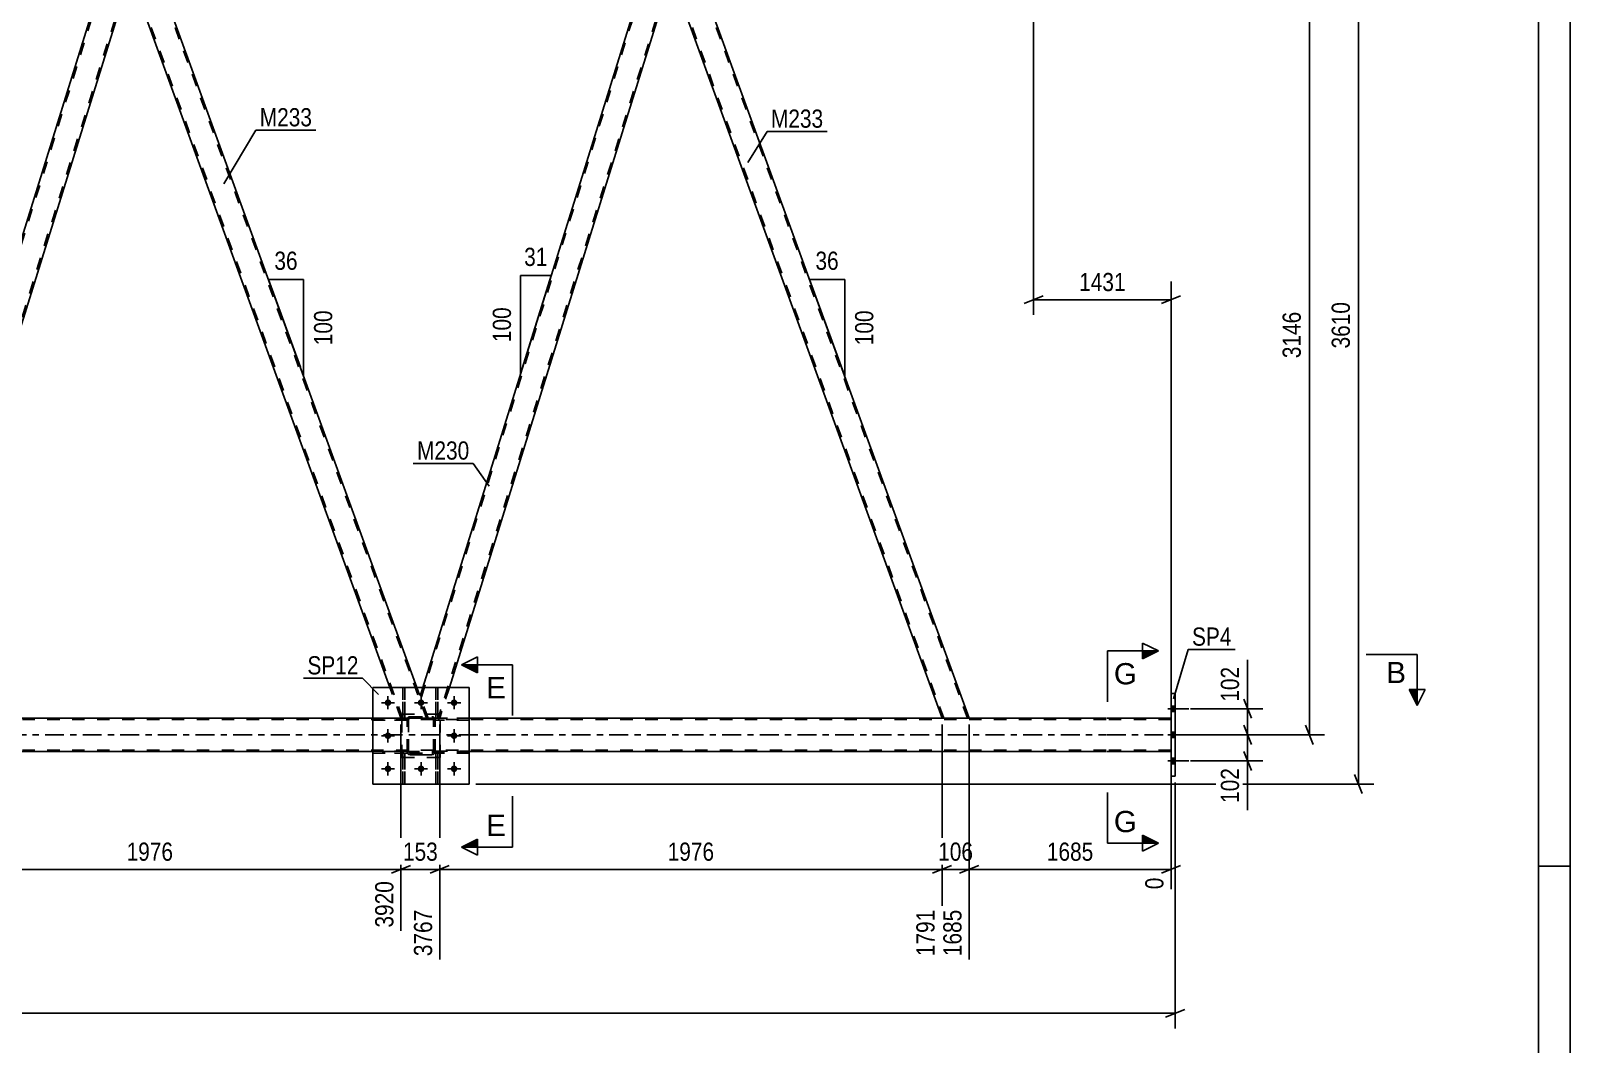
# Model space of a CAD drawing. Header units: millimetres. Extents: x 0 to 841, y 0 to 594.
# Drawn here: x 598.8 to 841, y 270 to 429.4 of the extents above; entities that cross this region are included whole.
import ezdxf

# ---------------------------------------------------------------- set-up
doc = ezdxf.new("R2010")
doc.units = ezdxf.units.MM
doc.linetypes.add('DXK_LINE_DOT2', pattern=[3.9198, 1.9599, -1.9599])
doc.linetypes.add('DXK_LINE_DOT3', pattern=[5.9187, 2.979, -0.9799, 0.9799, -0.9799])
doc.styles.add('Arial', font='arial.ttf', dxfattribs={"height": 0.2})
doc.styles.add('Arial Narrow', font='ARIALN.TTF', dxfattribs={"height": 0.2})

# ---------------------------------------------------------------- blocks, each defined once
blk = doc.blocks.new('Unknown-272366151-1135')
at = {"color": 5, "linetype": 'Continuous'}
for p, q in [((841, 0), (841, 594)), ((836, 5), (836, 589)), ((841, 298), (836, 298))]:
    blk.add_line(p, q, dxfattribs=at)
blk = doc.blocks.new('Part-272366151-4121 - 4038')
at = {"color": 2, "linetype": 'Continuous'}
for p, q in [((611.6, 442.52), (574.9, 324.77)), ((612.92, 442.52), (611.6, 442.52)), ((614.47, 438.27), (612.92, 442.52)), ((614.47, 438.27), (578.01, 321.3)), ((576.16, 321.3), (574.9, 324.77))]:
    blk.add_line(p, q, dxfattribs=at)
at = {"color": 7, "linetype": 'DXK_LINE_DOT2'}
for p, q in [((611.86, 442.52), (575.04, 324.4)), ((614.33, 438.64), (577.76, 321.3)), ((578.01, 321.3), (576.16, 321.3))]:
    blk.add_line(p, q, dxfattribs=at)
blk = doc.blocks.new('Part-272366151-4116 - 4038')
at = {"color": 2, "linetype": 'Continuous'}
for p, q in [((617.18, 442.52), (612.92, 442.52)), ((617.18, 442.52), (659.54, 326.12)), ((655.29, 326.12), (614.47, 438.27))]:
    blk.add_line(p, q, dxfattribs=at)
at = {"color": 7, "linetype": 'DXK_LINE_DOT2'}
for p, q in [((612.92, 442.52), (614.47, 438.27)), ((657.3, 321.3), (613.18, 442.52)), ((661.04, 321.3), (616.92, 442.52)), ((657.04, 321.3), (655.29, 326.12)), ((661.3, 321.3), (659.54, 326.12)), ((661.3, 321.3), (657.04, 321.3))]:
    blk.add_line(p, q, dxfattribs=at)
blk = doc.blocks.new('Part-272366151-4049 - 4038')
at = {"color": 7, "linetype": 'DXK_LINE_DOT2'}
for p, q in [((657.32, 315.76), (657.32, 315.76)), ((657.32, 315.76), (657.32, 315.16)), ((657.32, 310.92), (657.32, 315.76)), ((657.32, 315.76), (657.64, 315.76)), ((657.32, 315.16), (657.32, 310.92)), ((657.32, 315.16), (657.64, 315.16)), ((657.64, 315.16), (657.64, 315.76)), ((657.64, 310.92), (657.64, 315.76)), ((657.64, 310.92), (657.64, 315.16)), ((657.32, 310.92), (657.64, 310.92))]:
    blk.add_line(p, q, dxfattribs=at)
blk = doc.blocks.new('Part-272366151-4100 - 4038')
at = {"color": 7, "linetype": 'DXK_LINE_DOT2'}
for p, q in [((657.99, 321.04), (658.03, 321.23)), ((658.03, 321.23), (657.99, 321.04)), ((657.99, 316), (657.99, 321.04)), ((657.99, 321.04), (657.99, 321.04)), ((657.99, 316), (657.99, 321.04)), ((658.23, 321.04), (658.25, 321.13)), ((658.25, 321.13), (658.23, 321.04)), ((658.23, 316), (658.23, 321.04)), ((658.23, 321.04), (658.23, 321.04)), ((658.23, 321.04), (658.23, 316)), ((658.25, 321.13), (658.3, 321.21)), ((658.3, 321.21), (658.25, 321.13)), ((658.29, 321.49), (658.47, 321.52)), ((658.47, 321.52), (658.29, 321.49)), ((658.3, 321.21), (658.38, 321.26)), ((658.47, 321.28), (658.38, 321.26)), ((658.47, 321.52), (661.91, 321.52)), ((658.47, 321.52), (658.47, 321.52)), ((658.47, 321.52), (661.91, 321.52)), ((658.47, 321.28), (661.91, 321.28)), ((658.47, 321.28), (658.47, 321.28)), ((658.47, 321.28), (661.91, 321.28)), ((661.91, 321.52), (661.91, 321.52)), ((661.91, 321.52), (662.1, 321.49)), ((662.1, 321.49), (661.91, 321.52)), ((661.91, 321.28), (661.91, 321.28)), ((661.91, 321.28), (662, 321.26)), ((662, 321.26), (661.91, 321.28)), ((662, 321.26), (662.08, 321.21)), ((662.08, 321.21), (662, 321.26)), ((662.08, 321.21), (662.13, 321.13)), ((662.13, 321.13), (662.08, 321.21)), ((662.13, 321.13), (662.15, 321.04)), ((662.15, 321.04), (662.13, 321.13)), ((662.15, 316), (662.15, 321.04)), ((662.15, 321.04), (662.15, 321.04)), ((662.15, 316), (662.15, 321.04)), ((662.36, 321.23), (662.39, 321.04)), ((662.39, 321.04), (662.36, 321.23)), ((662.39, 316), (662.39, 321.04)), ((662.39, 321.04), (662.39, 321.04)), ((662.39, 316), (662.39, 321.04)), ((657.99, 316), (657.99, 316)), ((658.03, 315.82), (657.99, 316)), ((657.99, 316), (658.03, 315.82)), ((658.23, 316), (658.23, 316)), ((658.25, 315.91), (658.23, 316)), ((658.23, 316), (658.25, 315.91)), ((658.3, 315.83), (658.25, 315.91)), ((658.25, 315.91), (658.3, 315.83)), ((658.47, 315.52), (658.29, 315.56)), ((658.29, 315.56), (658.47, 315.52)), ((658.38, 315.78), (658.3, 315.83)), ((658.3, 315.83), (658.38, 315.78)), ((658.47, 315.76), (658.38, 315.78)), ((658.38, 315.78), (658.47, 315.76)), ((658.47, 315.76), (661.91, 315.76)), ((658.47, 315.76), (658.47, 315.76)), ((658.47, 315.76), (661.91, 315.76)), ((658.47, 315.52), (661.91, 315.52)), ((658.47, 315.52), (658.47, 315.52)), ((661.91, 315.52), (658.47, 315.52)), ((662, 315.78), (661.91, 315.76)), ((661.91, 315.76), (661.91, 315.76)), ((662.1, 315.56), (661.91, 315.52)), ((661.91, 315.52), (662.1, 315.56)), ((661.91, 315.52), (661.91, 315.52)), ((662.08, 315.83), (662, 315.78)), ((662.13, 315.91), (662.08, 315.83)), ((662.08, 315.83), (662.13, 315.91)), ((662.15, 316), (662.13, 315.91)), ((662.13, 315.91), (662.15, 316)), ((662.15, 316), (662.15, 316)), ((662.39, 316), (662.36, 315.82)), ((662.36, 315.82), (662.39, 316)), ((662.39, 316), (662.39, 316))]:
    blk.add_line(p, q, dxfattribs=at)
at = {"color": 7, "linetype": 'DXK_LINE_DOT3'}
blk.add_line((660.19, 318.52), (660.19, 318.52), dxfattribs=at)
at = {"color": 7, "linetype": 'DXK_LINE_DOT2'}
for centre, start, end in [((658.47, 321.04), 112.5, 157.5), ((658.47, 321.04), 112.5, 157.5), ((661.91, 321.04), 22.5, 67.5), ((661.91, 321.04), 22.5, 67.5), ((658.47, 316), 202.5, 247.5), ((658.47, 316), 202.5, 247.5), ((661.91, 316), 292.5, 337.5), ((661.91, 316), 292.5, 337.5)]:
    blk.add_arc(centre, 0.48, start, end, dxfattribs=at)
blk = doc.blocks.new('Part-272366151-4147 - 4038')
at = {"color": 7, "linetype": 'DXK_LINE_DOT2'}
for p, q in [((657.99, 316.08), (652.59, 316.08)), ((652.59, 316.08), (652.59, 315.76)), ((657.99, 315.76), (652.59, 315.76)), ((657.39, 315.76), (657.39, 316.08)), ((657.99, 315.76), (657.99, 316.08)), ((657.99, 315.76), (657.99, 316.08))]:
    blk.add_line(p, q, dxfattribs=at)
blk = doc.blocks.new('Part-272366151-4149 - 4038')
at = {"color": 7, "linetype": 'DXK_LINE_DOT2'}
for p, q in [((657.99, 316.08), (652.59, 316.08)), ((652.59, 316.08), (652.59, 315.76)), ((652.59, 315.76), (657.99, 315.76)), ((657.39, 316.08), (657.99, 316.08)), ((657.39, 315.76), (657.39, 316.08)), ((657.39, 315.76), (657.99, 315.76)), ((657.99, 315.76), (657.99, 316.08)), ((657.99, 315.76), (657.99, 316.08))]:
    blk.add_line(p, q, dxfattribs=at)
blk = doc.blocks.new('Bolt-272366151-4195 - 4038')
at = {"linetype": 'Continuous'}
for points in [[(655.51, 323.72, -1), (654.47, 323.72, -1)], [(660.71, 323.72, -1), (659.67, 323.72, -1)], [(665.91, 323.72, -1), (664.87, 323.72, -1)], [(655.51, 318.52, -1), (654.47, 318.52, -1)], [(665.91, 318.52, -1), (664.87, 318.52, -1)], [(655.51, 313.32, -1), (654.47, 313.32, -1)], [(660.71, 313.32, -1), (659.67, 313.32, -1)], [(665.91, 313.32, -1), (664.87, 313.32, -1)]]:
    blk.add_hatch(color=1, dxfattribs=at).paths.add_polyline_path(points)
at = {"color": 1, "linetype": 'Continuous'}
for p, q in [((654.99, 324.76), (654.99, 322.68)), ((660.19, 324.76), (660.19, 322.68)), ((665.39, 324.76), (665.39, 322.68)), ((656.03, 323.72), (653.95, 323.72)), ((661.23, 323.72), (659.15, 323.72)), ((666.43, 323.72), (664.35, 323.72)), ((656.03, 318.52), (653.95, 318.52)), ((654.99, 319.56), (654.99, 317.48)), ((666.43, 318.52), (664.35, 318.52)), ((665.39, 319.56), (665.39, 317.48)), ((656.03, 313.32), (653.95, 313.32)), ((654.99, 314.36), (654.99, 312.28)), ((661.23, 313.32), (659.15, 313.32)), ((660.19, 314.36), (660.19, 312.28)), ((666.43, 313.32), (664.35, 313.32)), ((665.39, 314.36), (665.39, 312.28))]:
    blk.add_line(p, q, dxfattribs=at)
blk = doc.blocks.new('Part-272366151-4099 - 4038')
at = {"color": 2, "linetype": 'Continuous'}
for p, q in [((698.06, 442.52), (702.31, 442.52)), ((746.43, 321.3), (702.31, 442.52)), ((742.18, 321.3), (699.6, 438.27))]:
    blk.add_line(p, q, dxfattribs=at)
at = {"color": 7, "linetype": 'DXK_LINE_DOT2'}
for p, q in [((699.6, 438.27), (698.06, 442.52)), ((742.43, 321.3), (698.31, 442.52)), ((746.18, 321.3), (702.06, 442.52)), ((746.43, 321.3), (742.18, 321.3))]:
    blk.add_line(p, q, dxfattribs=at)
blk = doc.blocks.new('Part-272366151-4111 - 4038')
at = {"color": 7, "linetype": 'DXK_LINE_DOT2'}
for p, q in [((696.99, 442.52), (660.17, 324.4)), ((699.47, 438.64), (662.89, 321.3)), ((660.46, 326.12), (660.04, 324.77)), ((661.3, 321.3), (660.04, 324.77)), ((664.65, 326.12), (663.14, 321.3)), ((663.14, 321.3), (661.3, 321.3))]:
    blk.add_line(p, q, dxfattribs=at)
at = {"color": 2, "linetype": 'Continuous'}
for p, q in [((696.74, 442.52), (660.46, 326.12)), ((698.06, 442.52), (696.74, 442.52)), ((699.6, 438.27), (698.06, 442.52)), ((699.6, 438.27), (664.65, 326.12))]:
    blk.add_line(p, q, dxfattribs=at)
blk = doc.blocks.new('Part-272366151-4122 - 4038')
at = {"color": 7, "linetype": 'DXK_LINE_DOT2'}
for p, q in [((657.19, 315.12), (657.19, 321.92)), ((657.19, 321.92), (663.19, 321.92)), ((663.19, 315.12), (663.19, 321.92)), ((657.19, 315.12), (663.19, 315.12))]:
    blk.add_line(p, q, dxfattribs=at)
blk = doc.blocks.new('Part-272366151-4127 - 4038')
at = {"color": 2, "linetype": 'Continuous'}
for p, q in [((778.2, 325.16), (778.84, 325.16)), ((778.2, 312.16), (778.2, 325.16)), ((778.84, 325.16), (778.84, 312.16)), ((778.84, 312.16), (778.2, 312.16))]:
    blk.add_line(p, q, dxfattribs=at)
blk = doc.blocks.new('Part-272366151-4148 - 4038')
at = {"color": 7, "linetype": 'DXK_LINE_DOT2'}
for p, q in [((662.99, 321.28), (662.39, 321.28)), ((662.39, 321.28), (667.79, 321.28)), ((662.39, 320.96), (662.39, 321.28)), ((662.39, 320.96), (662.39, 321.28)), ((662.99, 320.96), (662.39, 320.96)), ((667.79, 320.96), (662.39, 320.96)), ((662.99, 320.96), (662.99, 321.28)), ((667.79, 321.28), (667.79, 320.96))]:
    blk.add_line(p, q, dxfattribs=at)
blk = doc.blocks.new('Part-272366151-4150 - 4038')
at = {"color": 7, "linetype": 'DXK_LINE_DOT2'}
for p, q in [((662.39, 320.96), (662.39, 321.28)), ((662.39, 321.28), (667.79, 321.28)), ((662.39, 320.96), (662.39, 321.28)), ((667.79, 320.96), (662.39, 320.96)), ((662.99, 320.96), (662.99, 321.28)), ((667.79, 321.28), (667.79, 320.96))]:
    blk.add_line(p, q, dxfattribs=at)
blk = doc.blocks.new('Part-272366151-4151 - 4038')
at = {"color": 7, "linetype": 'DXK_LINE_DOT2'}
for p, q in [((662.84, 326.12), (662.52, 326.12)), ((662.52, 326.12), (662.52, 321.88)), ((662.84, 321.88), (662.84, 326.12)), ((662.52, 323.49), (662.52, 321.28)), ((662.84, 321.28), (662.84, 323.49)), ((662.84, 321.88), (662.52, 321.88)), ((662.52, 321.88), (662.52, 321.28)), ((662.84, 321.28), (662.52, 321.28)), ((662.84, 321.28), (662.84, 321.88)), ((662.84, 321.28), (662.84, 321.28))]:
    blk.add_line(p, q, dxfattribs=at)
blk = doc.blocks.new('Part-272366151-4152 - 4038')
at = {"color": 7, "linetype": 'DXK_LINE_DOT2'}
for p, q in [((662.52, 321.88), (662.52, 326.12)), ((662.52, 326.12), (662.52, 321.28)), ((662.52, 326.12), (662.84, 326.12)), ((662.84, 326.12), (662.84, 321.88)), ((662.84, 321.28), (662.84, 326.12)), ((662.52, 321.28), (662.52, 321.88)), ((662.52, 321.88), (662.84, 321.88)), ((662.52, 321.28), (662.52, 321.28)), ((662.84, 321.28), (662.52, 321.28)), ((662.84, 321.88), (662.84, 321.28))]:
    blk.add_line(p, q, dxfattribs=at)
blk = doc.blocks.new('Part-272366151-4153 - 4038')
at = {"color": 7, "linetype": 'DXK_LINE_DOT2'}
for p, q in [((662.99, 316.08), (662.39, 316.08)), ((662.39, 316.08), (667.79, 316.08)), ((662.39, 315.76), (662.39, 316.08)), ((662.39, 315.76), (662.39, 316.08)), ((662.99, 315.76), (662.39, 315.76)), ((667.79, 315.76), (662.39, 315.76)), ((662.99, 315.76), (662.99, 316.08)), ((667.79, 316.08), (667.79, 315.76))]:
    blk.add_line(p, q, dxfattribs=at)
blk = doc.blocks.new('Part-272366151-4154 - 4038')
at = {"color": 7, "linetype": 'DXK_LINE_DOT2'}
for p, q in [((662.39, 315.76), (662.39, 316.08)), ((662.39, 316.08), (667.79, 316.08)), ((662.39, 315.76), (662.39, 316.08)), ((667.79, 315.76), (662.39, 315.76)), ((662.99, 315.76), (662.99, 316.08)), ((667.79, 316.08), (667.79, 315.76))]:
    blk.add_line(p, q, dxfattribs=at)
blk = doc.blocks.new('Part-272366151-4159 - 4038')
at = {"color": 7, "linetype": 'DXK_LINE_DOT2'}
for p, q in [((767.98, 321.06), (92.41, 321.06)), ((667.79, 321.3), (652.59, 321.3)), ((778.2, 321.06), (768.08, 321.06)), ((778.2, 321.3), (778.2, 316.02)), ((767.98, 316.26), (91.65, 316.26)), ((667.79, 316.02), (652.59, 316.02)), ((778.2, 316.26), (768.08, 316.26))]:
    blk.add_line(p, q, dxfattribs=at)
at = {"color": 2, "linetype": 'Continuous'}
for p, q in [((652.59, 321.3), (497.52, 321.3)), ((667.79, 321.3), (767.98, 321.3)), ((768.08, 321.3), (778.2, 321.3)), ((652.59, 316.02), (497.52, 316.02)), ((767.98, 316.02), (667.79, 316.02)), ((778.2, 316.02), (768.08, 316.02))]:
    blk.add_line(p, q, dxfattribs=at)
at = {"color": 7, "linetype": 'DXK_LINE_DOT3'}
for p, q in [((92.03, 318.66), (767.98, 318.66)), ((768.08, 318.66), (778.2, 318.66))]:
    blk.add_line(p, q, dxfattribs=at)
blk = doc.blocks.new('Bolt-272366151-4194 - 4038')
at = {"color": 1, "linetype": 'Continuous'}
for p, q in [((654.99, 324.76), (654.99, 324.07)), ((660.19, 324.76), (660.19, 324.07)), ((665.39, 324.76), (665.39, 324.07)), ((653.95, 323.72), (654.65, 323.72)), ((654.99, 322.68), (654.99, 323.37)), ((656.03, 323.72), (655.34, 323.72)), ((659.15, 323.72), (659.85, 323.72)), ((660.19, 322.68), (660.19, 323.37)), ((661.23, 323.72), (660.54, 323.72)), ((664.35, 323.72), (665.05, 323.72)), ((665.39, 322.68), (665.39, 323.37)), ((666.43, 323.72), (665.74, 323.72)), ((653.95, 318.52), (654.65, 318.52)), ((654.99, 319.56), (654.99, 318.87)), ((654.99, 317.48), (654.99, 318.17)), ((656.03, 318.52), (655.34, 318.52)), ((664.35, 318.52), (665.05, 318.52)), ((665.39, 319.56), (665.39, 318.87)), ((665.39, 317.48), (665.39, 318.17)), ((666.43, 318.52), (665.74, 318.52)), ((653.95, 313.32), (654.65, 313.32)), ((654.99, 314.36), (654.99, 313.67)), ((654.99, 312.28), (654.99, 312.97)), ((656.03, 313.32), (655.34, 313.32)), ((659.15, 313.32), (659.85, 313.32)), ((660.19, 314.36), (660.19, 313.67)), ((660.19, 312.28), (660.19, 312.97)), ((661.23, 313.32), (660.54, 313.32)), ((664.35, 313.32), (665.05, 313.32)), ((665.39, 314.36), (665.39, 313.67)), ((665.39, 312.28), (665.39, 312.97)), ((666.43, 313.32), (665.74, 313.32))]:
    blk.add_line(p, q, dxfattribs=at)
blk = doc.blocks.new('Bolt-272366151-4198 - 4038')
at = {"linetype": 'Continuous'}
for points in [[(778.84, 322.32), (778.84, 323.2), (778.2, 323.2), (778.2, 322.32)], [(778.84, 322.32), (778.84, 323.2), (778.2, 323.2), (778.2, 322.32)], [(778.84, 322.32), (778.84, 323.2), (778.2, 323.2), (778.2, 322.32)], [(778.84, 318.22), (778.84, 319.1), (778.2, 319.1), (778.2, 318.22)], [(778.84, 318.22), (778.84, 319.1), (778.2, 319.1), (778.2, 318.22)], [(778.84, 314.12), (778.84, 315), (778.2, 315), (778.2, 314.12)], [(778.84, 314.12), (778.84, 315), (778.2, 315), (778.2, 314.12)], [(778.84, 314.12), (778.84, 315), (778.2, 315), (778.2, 314.12)]]:
    blk.add_hatch(color=1, dxfattribs=at).paths.add_polyline_path(points)
at = {"color": 1, "linetype": 'Continuous'}
for p, q in [((777.68, 322.76), (781, 322.76)), ((777.68, 322.76), (781, 322.76)), ((777.68, 322.76), (781, 322.76)), ((778.2, 323.2), (778.84, 323.2)), ((778.2, 323.2), (778.84, 323.2)), ((778.2, 323.2), (778.84, 323.2)), ((778.2, 322.32), (778.84, 322.32)), ((778.2, 322.32), (778.84, 322.32)), ((778.2, 322.32), (778.84, 322.32)), ((777.68, 318.66), (781, 318.66)), ((777.68, 318.66), (781, 318.66)), ((778.2, 319.1), (778.84, 319.1)), ((778.2, 319.1), (778.84, 319.1)), ((778.2, 318.22), (778.84, 318.22)), ((778.2, 318.22), (778.84, 318.22)), ((778.2, 315), (778.84, 315)), ((778.2, 315), (778.84, 315)), ((778.2, 315), (778.84, 315)), ((777.68, 314.56), (781, 314.56)), ((777.68, 314.56), (781, 314.56)), ((777.68, 314.56), (781, 314.56)), ((778.2, 314.12), (778.84, 314.12)), ((778.2, 314.12), (778.84, 314.12)), ((778.2, 314.12), (778.84, 314.12))]:
    blk.add_line(p, q, dxfattribs=at)
blk = doc.blocks.new('Part-272366151-4217 - 4038')
at = {"color": 7, "linetype": 'DXK_LINE_DOT2'}
for p, q in [((657.32, 321.88), (657.32, 326.12)), ((657.32, 326.12), (657.32, 321.28)), ((657.32, 326.12), (657.64, 326.12)), ((657.64, 326.12), (657.64, 321.88)), ((657.64, 321.28), (657.64, 326.12)), ((657.32, 321.28), (657.32, 321.88)), ((657.32, 321.88), (657.64, 321.88)), ((657.32, 321.28), (657.32, 321.28)), ((657.64, 321.28), (657.32, 321.28)), ((657.64, 321.88), (657.64, 321.28))]:
    blk.add_line(p, q, dxfattribs=at)
blk = doc.blocks.new('Part-272366151-4223 - 4038')
at = {"color": 7, "linetype": 'DXK_LINE_DOT2'}
for p, q in [((657.64, 315.76), (657.32, 315.76)), ((657.32, 315.16), (657.32, 315.76)), ((657.32, 310.92), (657.32, 315.76)), ((657.64, 315.16), (657.32, 315.16)), ((657.32, 310.92), (657.32, 315.16)), ((657.64, 315.76), (657.64, 315.76)), ((657.64, 315.76), (657.64, 315.16)), ((657.64, 310.92), (657.64, 315.76)), ((657.64, 315.16), (657.64, 310.92)), ((657.64, 310.92), (657.32, 310.92))]:
    blk.add_line(p, q, dxfattribs=at)
blk = doc.blocks.new('Part-272366151-4242 - 4038')
at = {"color": 7, "linetype": 'DXK_LINE_DOT2'}
for p, q in [((657.64, 326.12), (657.32, 326.12)), ((657.32, 326.12), (657.32, 321.88)), ((657.64, 321.88), (657.64, 326.12)), ((657.32, 323.49), (657.32, 321.28)), ((657.64, 321.28), (657.64, 323.49)), ((657.64, 321.88), (657.32, 321.88)), ((657.32, 321.88), (657.32, 321.28)), ((657.64, 321.28), (657.32, 321.28)), ((657.64, 321.28), (657.64, 321.88)), ((657.64, 321.28), (657.64, 321.28))]:
    blk.add_line(p, q, dxfattribs=at)
blk = doc.blocks.new('Part-272366151-4270 - 4038')
at = {"color": 2, "linetype": 'Continuous'}
for p, q in [((667.79, 326.12), (652.59, 326.12)), ((652.59, 310.92), (652.59, 326.12)), ((667.79, 310.92), (667.79, 326.12)), ((667.79, 310.92), (652.59, 310.92))]:
    blk.add_line(p, q, dxfattribs=at)
blk = doc.blocks.new('Part-272366151-4271 - 4038')
at = {"color": 7, "linetype": 'DXK_LINE_DOT2'}
for p, q in [((652.59, 326.12), (667.79, 326.12)), ((652.59, 326.12), (652.59, 310.92)), ((667.79, 326.12), (667.79, 310.92)), ((652.59, 310.92), (667.79, 310.92))]:
    blk.add_line(p, q, dxfattribs=at)
blk = doc.blocks.new('Part-272366151-4277 - 4038')
at = {"color": 7, "linetype": 'DXK_LINE_DOT2'}
for p, q in [((657.99, 321.28), (652.59, 321.28)), ((652.59, 321.28), (652.59, 320.96)), ((652.59, 320.96), (657.99, 320.96)), ((657.39, 321.28), (657.99, 321.28)), ((657.39, 320.96), (657.39, 321.28)), ((657.39, 320.96), (657.99, 320.96)), ((657.99, 320.96), (657.99, 321.28)), ((657.99, 320.96), (657.99, 321.28))]:
    blk.add_line(p, q, dxfattribs=at)
blk = doc.blocks.new('Part-272366151-4280 - 4038')
at = {"color": 7, "linetype": 'DXK_LINE_DOT2'}
for p, q in [((657.99, 321.28), (652.59, 321.28)), ((652.59, 321.28), (652.59, 320.96)), ((657.99, 320.96), (652.59, 320.96)), ((657.39, 320.96), (657.39, 321.28)), ((657.99, 320.96), (657.99, 321.28)), ((657.99, 320.96), (657.99, 321.28))]:
    blk.add_line(p, q, dxfattribs=at)
blk = doc.blocks.new('Part-272366151-4281 - 4038')
at = {"color": 7, "linetype": 'DXK_LINE_DOT2'}
for p, q in [((662.84, 315.76), (662.52, 315.76)), ((662.52, 315.16), (662.52, 315.76)), ((662.52, 310.92), (662.52, 315.76)), ((662.84, 315.16), (662.52, 315.16)), ((662.52, 310.92), (662.52, 315.16)), ((662.84, 315.76), (662.84, 315.76)), ((662.84, 315.76), (662.84, 315.16)), ((662.84, 310.92), (662.84, 315.76)), ((662.84, 315.16), (662.84, 310.92)), ((662.84, 310.92), (662.52, 310.92))]:
    blk.add_line(p, q, dxfattribs=at)
blk = doc.blocks.new('Part-272366151-4283 - 4038')
at = {"color": 7, "linetype": 'DXK_LINE_DOT2'}
for p, q in [((657.19, 315.12), (657.19, 321.92)), ((657.19, 321.92), (663.19, 321.92)), ((663.19, 315.12), (663.19, 321.92)), ((657.19, 315.12), (663.19, 315.12))]:
    blk.add_line(p, q, dxfattribs=at)
blk = doc.blocks.new('Part-272366151-4284 - 4038')
at = {"color": 7, "linetype": 'DXK_LINE_DOT2'}
for p, q in [((657.99, 321.04), (658.03, 321.23)), ((658.03, 321.23), (657.99, 321.04)), ((657.99, 316), (657.99, 321.04)), ((657.99, 321.04), (657.99, 321.04)), ((657.99, 316), (657.99, 321.04)), ((658.23, 321.04), (658.25, 321.13)), ((658.25, 321.13), (658.23, 321.04)), ((658.23, 316), (658.23, 321.04)), ((658.23, 321.04), (658.23, 321.04)), ((658.23, 321.04), (658.23, 316)), ((658.25, 321.13), (658.3, 321.21)), ((658.3, 321.21), (658.25, 321.13)), ((658.29, 321.49), (658.47, 321.52)), ((658.47, 321.52), (658.29, 321.49)), ((658.3, 321.21), (658.38, 321.26)), ((658.47, 321.28), (658.38, 321.26)), ((658.47, 321.52), (661.91, 321.52)), ((658.47, 321.52), (658.47, 321.52)), ((658.47, 321.52), (661.91, 321.52)), ((658.47, 321.28), (661.91, 321.28)), ((658.47, 321.28), (658.47, 321.28)), ((658.47, 321.28), (661.91, 321.28)), ((661.91, 321.52), (661.91, 321.52)), ((661.91, 321.52), (662.1, 321.49)), ((662.1, 321.49), (661.91, 321.52)), ((661.91, 321.28), (661.91, 321.28)), ((661.91, 321.28), (662, 321.26)), ((662, 321.26), (661.91, 321.28)), ((662, 321.26), (662.08, 321.21)), ((662.08, 321.21), (662, 321.26)), ((662.08, 321.21), (662.13, 321.13)), ((662.13, 321.13), (662.08, 321.21)), ((662.13, 321.13), (662.15, 321.04)), ((662.15, 321.04), (662.13, 321.13)), ((662.15, 316), (662.15, 321.04)), ((662.15, 321.04), (662.15, 321.04)), ((662.15, 316), (662.15, 321.04)), ((662.36, 321.23), (662.39, 321.04)), ((662.39, 321.04), (662.36, 321.23)), ((662.39, 316), (662.39, 321.04)), ((662.39, 321.04), (662.39, 321.04)), ((662.39, 316), (662.39, 321.04)), ((657.99, 316), (657.99, 316)), ((658.03, 315.82), (657.99, 316)), ((657.99, 316), (658.03, 315.82)), ((658.23, 316), (658.23, 316)), ((658.25, 315.91), (658.23, 316)), ((658.23, 316), (658.25, 315.91)), ((658.3, 315.83), (658.25, 315.91)), ((658.25, 315.91), (658.3, 315.83)), ((658.47, 315.52), (658.29, 315.56)), ((658.29, 315.56), (658.47, 315.52)), ((658.38, 315.78), (658.3, 315.83)), ((658.3, 315.83), (658.38, 315.78)), ((658.47, 315.76), (658.38, 315.78)), ((658.38, 315.78), (658.47, 315.76)), ((658.47, 315.76), (661.91, 315.76)), ((658.47, 315.76), (658.47, 315.76)), ((658.47, 315.76), (661.91, 315.76)), ((658.47, 315.52), (661.91, 315.52)), ((658.47, 315.52), (658.47, 315.52)), ((661.91, 315.52), (658.47, 315.52)), ((662, 315.78), (661.91, 315.76)), ((661.91, 315.76), (661.91, 315.76)), ((662.1, 315.56), (661.91, 315.52)), ((661.91, 315.52), (662.1, 315.56)), ((661.91, 315.52), (661.91, 315.52)), ((662.08, 315.83), (662, 315.78)), ((662.13, 315.91), (662.08, 315.83)), ((662.08, 315.83), (662.13, 315.91)), ((662.15, 316), (662.13, 315.91)), ((662.13, 315.91), (662.15, 316)), ((662.15, 316), (662.15, 316)), ((662.39, 316), (662.36, 315.82)), ((662.36, 315.82), (662.39, 316)), ((662.39, 316), (662.39, 316))]:
    blk.add_line(p, q, dxfattribs=at)
at = {"color": 7, "linetype": 'DXK_LINE_DOT3'}
blk.add_line((660.19, 318.52), (660.19, 318.52), dxfattribs=at)
at = {"color": 7, "linetype": 'DXK_LINE_DOT2'}
for centre, start, end in [((658.47, 321.04), 112.5, 157.5), ((658.47, 321.04), 112.5, 157.5), ((661.91, 321.04), 22.5, 67.5), ((661.91, 321.04), 22.5, 67.5), ((658.47, 316), 202.5, 247.5), ((658.47, 316), 202.5, 247.5), ((661.91, 316), 292.5, 337.5), ((661.91, 316), 292.5, 337.5)]:
    blk.add_arc(centre, 0.48, start, end, dxfattribs=at)
blk = doc.blocks.new('Part-272366151-4285 - 4038')
at = {"color": 7, "linetype": 'DXK_LINE_DOT2'}
for p, q in [((662.52, 315.76), (662.52, 315.76)), ((662.52, 315.76), (662.52, 315.16)), ((662.52, 310.92), (662.52, 315.76)), ((662.52, 315.76), (662.84, 315.76)), ((662.52, 315.16), (662.52, 310.92)), ((662.52, 315.16), (662.84, 315.16)), ((662.84, 315.16), (662.84, 315.76)), ((662.84, 310.92), (662.84, 315.76)), ((662.84, 310.92), (662.84, 315.16)), ((662.52, 310.92), (662.84, 310.92))]:
    blk.add_line(p, q, dxfattribs=at)
blk = doc.blocks.new('StraightDimension-272366151-5145 - 4038')
at = {"color": 7, "linetype": 'Continuous'}
for p, q in [((756.58, 441.52), (756.58, 384.73)), ((778.2, 322.3), (778.2, 389.98)), ((758.08, 387.73), (755.08, 386.53)), ((776.7, 386.53), (779.7, 387.73)), ((756.58, 387.13), (778.2, 387.13))]:
    blk.add_line(p, q, dxfattribs=at)
at = {"color": 0}
blk.add_wipeout([(771.65, 387.88), (771.65, 392.08), (763.14, 392.08), (763.14, 387.88)], dxfattribs=at)
at = {"color": 3, "style": 'Arial Narrow'}
blk.add_text('1431', height=2.863, dxfattribs=at).set_placement((763.74, 388.48))
blk = doc.blocks.new('StraightDimension-272366151-5002 - 4038')
at = {"color": 7, "linetype": 'Continuous'}
for p, q in [((663.14, 320.3), (663.14, 283.3)), ((742.18, 320.3), (742.18, 283.3)), ((664.64, 298.1), (661.64, 296.9)), ((740.68, 296.9), (743.68, 298.1)), ((663.14, 297.5), (742.18, 297.5))]:
    blk.add_line(p, q, dxfattribs=at)
at = {"color": 0}
blk.add_wipeout([(706.92, 298.25), (706.92, 302.45), (698.4, 302.45), (698.4, 298.25)], dxfattribs=at)
at = {"color": 0, "linetype": 'Continuous'}
blk.add_wipeout([(741.58, 291.75), (737.38, 291.75), (737.38, 283.24), (741.58, 283.24)], dxfattribs=at)
at = {"color": 3, "style": 'Arial Narrow'}
blk.add_text('1976', height=2.863, dxfattribs=at).set_placement((699, 298.85))
at = {"color": 3, "linetype": 'Continuous', "style": 'Arial Narrow'}
blk.add_text('1791', height=2.863, rotation=90.0002, dxfattribs=at).set_placement((740.98, 283.84))
blk = doc.blocks.new('AngleDimension-272366151-23221 - 4038')
at = {"color": 7, "linetype": 'Continuous'}
for p, q in [((726.34, 376.49), (721.31, 390.33)), ((726.85, 390.33), (721.31, 390.33)), ((726.85, 375.1), (721.31, 390.33)), ((726.85, 375.1), (726.85, 390.33))]:
    blk.add_line(p, q, dxfattribs=at)
at = {"color": 0}
for points in [[(726.51, 391.23), (726.51, 395.43), (721.65, 395.43), (721.65, 391.23)], [(731.95, 386.06), (727.75, 386.06), (727.75, 379.37), (731.95, 379.37)]]:
    blk.add_wipeout(points, dxfattribs=at)
at = {"color": 3, "style": 'Arial Narrow'}
blk.add_text('36', height=2.863, dxfattribs=at).set_placement((722.25, 391.83))
blk.add_text('100', height=2.863, rotation=90.0002, dxfattribs=at).set_placement((731.35, 379.97))
blk = doc.blocks.new('StraightDimension-272366151-5414 - 4038')
at = {"color": 7, "linetype": 'Continuous'}
for p, q in [((800.56, 443.02), (799.36, 446.02)), ((758.22, 444.52), (802.36, 444.52)), ((799.96, 318.66), (799.96, 444.52)), ((799.36, 320.16), (800.56, 317.16)), ((779.84, 318.66), (802.36, 318.66))]:
    blk.add_line(p, q, dxfattribs=at)
at = {"color": 0}
blk.add_wipeout([(799.21, 385.85), (795.01, 385.85), (795.01, 377.33), (799.21, 377.33)], dxfattribs=at)
at = {"color": 3, "style": 'Arial Narrow'}
blk.add_text('3146', height=2.863, rotation=90.0002, dxfattribs=at).set_placement((798.61, 377.93))
blk = doc.blocks.new('StraightDimension-272366151-20645 - 4038')
at = {"color": 7, "linetype": 'Continuous'}
for p, q in [((778.84, 311.16), (778.84, 272.46)), ((39.26, 274.86), (778.84, 274.86)), ((777.34, 274.26), (780.34, 275.46))]:
    blk.add_line(p, q, dxfattribs=at)
blk = doc.blocks.new('StraightDimension-272366151-4954 - 4038')
at = {"color": 7, "linetype": 'Continuous'}
for p, q in [((578.01, 320.3), (578.01, 283.3)), ((657.04, 320.3), (657.04, 287.8)), ((579.51, 298.1), (576.51, 296.9)), ((655.54, 296.9), (658.54, 298.1)), ((578.01, 297.5), (657.04, 297.5))]:
    blk.add_line(p, q, dxfattribs=at)
at = {"color": 0}
blk.add_wipeout([(621.78, 298.25), (621.78, 302.45), (613.27, 302.45), (613.27, 298.25)], dxfattribs=at)
at = {"color": 0, "linetype": 'Continuous'}
blk.add_wipeout([(656.44, 296.25), (652.24, 296.25), (652.24, 287.74), (656.44, 287.74)], dxfattribs=at)
at = {"color": 3, "style": 'Arial Narrow'}
blk.add_text('1976', height=2.863, dxfattribs=at).set_placement((613.87, 298.85))
at = {"color": 3, "linetype": 'Continuous', "style": 'Arial Narrow'}
blk.add_text('3920', height=2.863, rotation=90.0002, dxfattribs=at).set_placement((655.84, 288.34))
blk = doc.blocks.new('StraightDimension-272366151-4978 - 4038')
at = {"color": 7, "linetype": 'Continuous'}
for p, q in [((657.04, 320.3), (657.04, 287.8)), ((663.14, 320.3), (663.14, 283.3)), ((655.54, 296.9), (658.54, 298.1)), ((664.64, 298.1), (661.64, 296.9)), ((657.04, 297.5), (663.14, 297.5))]:
    blk.add_line(p, q, dxfattribs=at)
at = {"color": 0}
blk.add_wipeout([(663.44, 298.25), (663.44, 302.45), (656.75, 302.45), (656.75, 298.25)], dxfattribs=at)
at = {"color": 0, "linetype": 'Continuous'}
blk.add_wipeout([(662.54, 291.75), (658.34, 291.75), (658.34, 283.24), (662.54, 283.24)], dxfattribs=at)
at = {"color": 3, "style": 'Arial Narrow'}
blk.add_text('153', height=2.863, dxfattribs=at).set_placement((657.35, 298.85))
at = {"color": 3, "linetype": 'Continuous', "style": 'Arial Narrow'}
blk.add_text('3767', height=2.863, rotation=90.0002, dxfattribs=at).set_placement((661.94, 283.84))
blk = doc.blocks.new('StraightDimension-272366151-5026 - 4038')
at = {"color": 7, "linetype": 'Continuous'}
for p, q in [((742.18, 320.3), (742.18, 283.3)), ((746.43, 320.3), (746.43, 283.3)), ((740.68, 296.9), (743.68, 298.1)), ((747.93, 298.1), (744.93, 296.9)), ((742.18, 297.5), (746.43, 297.5))]:
    blk.add_line(p, q, dxfattribs=at)
at = {"color": 0}
blk.add_wipeout([(747.65, 298.25), (747.65, 302.45), (740.96, 302.45), (740.96, 298.25)], dxfattribs=at)
at = {"color": 0, "linetype": 'Continuous'}
blk.add_wipeout([(745.83, 291.75), (741.63, 291.75), (741.63, 283.24), (745.83, 283.24)], dxfattribs=at)
at = {"color": 3, "style": 'Arial Narrow'}
blk.add_text('106', height=2.863, dxfattribs=at).set_placement((741.56, 298.85))
at = {"color": 3, "linetype": 'Continuous', "style": 'Arial Narrow'}
blk.add_text('1685', height=2.863, rotation=90.0002, dxfattribs=at).set_placement((745.23, 283.84))
blk = doc.blocks.new('StraightDimension-272366151-5043 - 4038')
at = {"color": 7, "linetype": 'Continuous'}
for p, q in [((746.43, 320.3), (746.43, 283.3)), ((778.2, 315.02), (778.2, 294.37)), ((747.93, 298.1), (744.93, 296.9)), ((776.7, 296.9), (779.7, 298.1)), ((746.43, 297.5), (778.2, 297.5))]:
    blk.add_line(p, q, dxfattribs=at)
at = {"color": 0}
blk.add_wipeout([(766.57, 298.25), (766.57, 302.45), (758.06, 302.45), (758.06, 298.25)], dxfattribs=at)
at = {"color": 0, "linetype": 'Continuous'}
blk.add_wipeout([(777.6, 296.8), (773.4, 296.8), (773.4, 293.77), (777.6, 293.77)], dxfattribs=at)
at = {"color": 3, "style": 'Arial Narrow'}
blk.add_text('1685', height=2.863, dxfattribs=at).set_placement((758.66, 298.85))
at = {"color": 3, "linetype": 'Continuous', "style": 'Arial Narrow'}
blk.add_text('0', height=2.86, rotation=90.0002, dxfattribs=at).set_placement((777, 294.37))
blk = doc.blocks.new('StraightDimension-272366151-20630 - 4038')
at = {"color": 7, "linetype": 'Continuous'}
for p, q in [((808.28, 453.82), (807.08, 456.82)), ((754.94, 455.32), (810.08, 455.32)), ((807.68, 310.92), (807.68, 455.32)), ((668.79, 310.92), (810.08, 310.92)), ((807.08, 312.42), (808.28, 309.42))]:
    blk.add_line(p, q, dxfattribs=at)
at = {"color": 0}
blk.add_wipeout([(806.93, 387.38), (802.73, 387.38), (802.73, 378.86), (806.93, 378.86)], dxfattribs=at)
at = {"color": 3, "style": 'Arial Narrow'}
blk.add_text('3610', height=2.863, rotation=90.0002, dxfattribs=at).set_placement((806.33, 379.46))
blk = doc.blocks.new('AngleDimension-272366151-23191 - 4038')
at = {"color": 7, "linetype": 'Continuous'}
for p, q in [((675.84, 390.94), (680.66, 390.94)), ((675.84, 375.47), (680.66, 390.94)), ((675.84, 375.47), (675.84, 390.94)), ((677.24, 379.95), (680.66, 390.94))]:
    blk.add_line(p, q, dxfattribs=at)
at = {"color": 0}
for points in [[(680.68, 391.84), (680.68, 396.04), (675.82, 396.04), (675.82, 391.84)], [(674.94, 386.55), (670.74, 386.55), (670.74, 379.86), (674.94, 379.86)]]:
    blk.add_wipeout(points, dxfattribs=at)
at = {"color": 3, "style": 'Arial Narrow'}
blk.add_text('31', height=2.863, dxfattribs=at).set_placement((676.42, 392.44))
blk.add_text('100', height=2.863, rotation=90.0002, dxfattribs=at).set_placement((674.34, 380.46))
blk = doc.blocks.new('AngleDimension-272366151-23193 - 4038')
at = {"color": 7, "linetype": 'Continuous'}
for p, q in [((641.21, 376.49), (636.18, 390.33)), ((641.72, 390.33), (636.18, 390.33)), ((641.72, 375.1), (636.18, 390.33)), ((641.72, 375.1), (641.72, 390.33))]:
    blk.add_line(p, q, dxfattribs=at)
at = {"color": 0}
for points in [[(641.37, 391.23), (641.37, 395.43), (636.52, 395.43), (636.52, 391.23)], [(646.82, 386.06), (642.62, 386.06), (642.62, 379.37), (646.82, 379.37)]]:
    blk.add_wipeout(points, dxfattribs=at)
at = {"color": 3, "style": 'Arial Narrow'}
blk.add_text('36', height=2.863, dxfattribs=at).set_placement((637.12, 391.83))
blk.add_text('100', height=2.863, rotation=90.0002, dxfattribs=at).set_placement((646.22, 379.97))
blk = doc.blocks.new('StraightDimension-272366151-23242 - 4038')
at = {"color": 7, "linetype": 'Continuous'}
for p, q in [((781.24, 322.76), (792.64, 322.76)), ((789.64, 324.26), (790.84, 321.26)), ((790.24, 318.66), (790.24, 322.76)), ((790.84, 317.16), (789.64, 320.16)), ((781.24, 318.66), (792.64, 318.66))]:
    blk.add_line(p, q, dxfattribs=at)
at = {"color": 0}
blk.add_wipeout([(789.49, 329.97), (785.29, 329.97), (785.29, 323.28), (789.49, 323.28)], dxfattribs=at)
at = {"color": 7, "linetype": 'Continuous'}
blk.add_line((790.24, 322.76), (790.24, 330.49), dxfattribs=at)
blk.add_line((790.24, 322.76), (790.24, 330.49), dxfattribs=at)
at = {"color": 3, "style": 'Arial Narrow'}
blk.add_text('102', height=2.863, rotation=90.0002, dxfattribs=at).set_placement((788.89, 323.88))
blk = doc.blocks.new('StraightDimension-272366151-23243 - 4038')
at = {"color": 7, "linetype": 'Continuous'}
for p, q in [((789.64, 320.16), (790.84, 317.16)), ((781.24, 318.66), (792.64, 318.66)), ((790.24, 314.56), (790.24, 318.66)), ((790.84, 313.06), (789.64, 316.06)), ((781.24, 314.56), (792.64, 314.56))]:
    blk.add_line(p, q, dxfattribs=at)
at = {"color": 0}
blk.add_wipeout([(789.49, 314.03), (785.29, 314.03), (785.29, 307.35), (789.49, 307.35)], dxfattribs=at)
at = {"color": 7, "linetype": 'Continuous'}
blk.add_line((790.24, 314.56), (790.24, 306.83), dxfattribs=at)
blk.add_line((790.24, 314.56), (790.24, 306.83), dxfattribs=at)
at = {"color": 3, "style": 'Arial Narrow'}
blk.add_text('102', height=2.863, rotation=90.0002, dxfattribs=at).set_placement((788.89, 307.95))
blk = doc.blocks.new('Mark-272366151-4107 - 4038')
at = {"color": 0}
blk.add_wipeout([(667.8, 361.97), (667.8, 364.97), (659.57, 364.97), (659.57, 361.97)], dxfattribs=at)
blk.add_wipeout([(667.8, 361.97), (667.8, 364.97), (659.57, 364.97), (659.57, 361.97)], dxfattribs=at)
at = {"color": 30, "linetype": 'Continuous'}
for p in [(658.97, 361.37), (670.9, 357.79)]:
    blk.add_line(p, (668.4, 361.37), dxfattribs=at)
at = {"color": 3, "style": 'Arial Narrow'}
blk.add_text('M230', height=2.863, dxfattribs=at).set_placement((659.57, 361.97))
blk = doc.blocks.new('Mark-272366151-4095 - 4038')
at = {"color": 0}
blk.add_wipeout([(723.48, 414.19), (723.48, 417.19), (715.25, 417.19), (715.25, 414.19)], dxfattribs=at)
blk.add_wipeout([(723.48, 414.19), (723.48, 417.19), (715.25, 417.19), (715.25, 414.19)], dxfattribs=at)
at = {"color": 30, "linetype": 'Continuous'}
for p, q in [((711.59, 408.74), (714.65, 413.59)), ((714.65, 413.59), (724.08, 413.59))]:
    blk.add_line(p, q, dxfattribs=at)
at = {"color": 3, "style": 'Arial Narrow'}
blk.add_text('M233', height=2.863, dxfattribs=at).set_placement((715.25, 414.19))
blk = doc.blocks.new('Mark-272366151-4112 - 4038')
at = {"color": 0}
blk.add_wipeout([(643.04, 414.41), (643.04, 417.41), (634.82, 417.41), (634.82, 414.41)], dxfattribs=at)
blk.add_wipeout([(643.04, 414.41), (643.04, 417.41), (634.82, 417.41), (634.82, 414.41)], dxfattribs=at)
at = {"color": 30, "linetype": 'Continuous'}
for p, q in [((629.16, 405.37), (634.22, 413.81)), ((634.22, 413.81), (643.64, 413.81))]:
    blk.add_line(p, q, dxfattribs=at)
at = {"color": 3, "style": 'Arial Narrow'}
blk.add_text('M233', height=2.863, dxfattribs=at).set_placement((634.82, 414.41))
blk = doc.blocks.new('Mark-272366151-4123 - 4038')
at = {"color": 0}
blk.add_wipeout([(787.71, 332.69), (787.71, 335.69), (781.5, 335.69), (781.5, 332.69)], dxfattribs=at)
blk.add_wipeout([(787.71, 332.69), (787.71, 335.69), (781.5, 335.69), (781.5, 332.69)], dxfattribs=at)
at = {"color": 30, "linetype": 'Continuous'}
for p, q in [((778.57, 324.32), (780.9, 332.09)), ((780.9, 332.09), (788.31, 332.09))]:
    blk.add_line(p, q, dxfattribs=at)
at = {"color": 3, "style": 'Arial Narrow'}
blk.add_text('SP4', height=2.863, dxfattribs=at).set_placement((781.5, 332.69))
blk = doc.blocks.new('Mark-272366151-4266 - 4038')
at = {"color": 0}
blk.add_wipeout([(650.36, 328.17), (650.36, 331.17), (642.32, 331.17), (642.32, 328.17)], dxfattribs=at)
blk.add_wipeout([(650.36, 328.17), (650.36, 331.17), (642.32, 331.17), (642.32, 328.17)], dxfattribs=at)
at = {"color": 30, "linetype": 'Continuous'}
for p in [(641.72, 327.57), (653.48, 325)]:
    blk.add_line(p, (650.96, 327.57), dxfattribs=at)
at = {"color": 3, "style": 'Arial Narrow'}
blk.add_text('SP12', height=2.863, dxfattribs=at).set_placement((642.32, 328.17))
blk = doc.blocks.new('SectionMark-272366151-5425 - 4038')
at = {"linetype": 'Continuous'}
for points in [[(669.06, 329.68), (669.06, 328.44), (666.56, 329.68)], [(669.06, 302.24), (669.06, 300.99), (666.56, 300.99)]]:
    blk.add_hatch(color=6, dxfattribs=at).paths.add_polyline_path(points)
at = {"color": 6, "linetype": 'Continuous'}
for p, q in [((666.56, 329.68), (669.06, 330.94)), ((674.56, 329.68), (666.56, 329.68)), ((666.56, 329.68), (669.06, 328.44)), ((669.06, 328.44), (669.06, 330.94)), ((666.56, 300.99), (669.06, 302.24)), ((674.56, 300.99), (666.56, 300.99)), ((669.06, 299.74), (666.56, 300.99)), ((669.06, 302.24), (669.06, 299.74))]:
    blk.add_line(p, q, dxfattribs=at)
at = {"color": 0, "linetype": 'Continuous'}
for points in [[(673.56, 324.43), (673.56, 327.93), (670.45, 327.93), (670.45, 324.43)], [(673.56, 302.74), (673.56, 306.24), (670.45, 306.24), (670.45, 302.74)]]:
    blk.add_wipeout(points, dxfattribs=at)
at = {"color": 6, "linetype": 'Continuous'}
for p, q in [((674.56, 329.68), (674.56, 321.68)), ((674.56, 300.99), (674.56, 308.99))]:
    blk.add_line(p, q, dxfattribs=at)
at = {"color": 3, "linetype": 'Continuous', "style": 'Arial'}
for p in [(670.45, 324.43), (670.45, 302.74)]:
    blk.add_text('E', height=3.34, dxfattribs=at).set_placement(p)
blk = doc.blocks.new('SectionMark-272366151-5429 - 4038')
at = {"color": 6, "linetype": 'Continuous'}
for p in [(816.92, 331.3), (818.17, 325.8)]:
    blk.add_line(p, (816.92, 323.3), dxfattribs=at)
at = {"color": 0, "linetype": 'Continuous'}
blk.add_wipeout([(815.17, 326.8), (815.17, 330.3), (812.06, 330.3), (812.06, 326.8)], dxfattribs=at)
at = {"linetype": 'Continuous'}
blk.add_hatch(color=6, dxfattribs=at).paths.add_polyline_path([(815.67, 325.8), (816.92, 325.8), (816.92, 323.3)])
at = {"color": 6, "linetype": 'Continuous'}
for p, q in [((816.92, 331.3), (808.92, 331.3)), ((815.67, 325.8), (818.17, 325.8)), ((816.92, 323.3), (815.67, 325.8))]:
    blk.add_line(p, q, dxfattribs=at)
at = {"color": 3, "linetype": 'Continuous', "style": 'Arial'}
blk.add_text('B', height=3.34, dxfattribs=at).set_placement((812.06, 326.8))
blk = doc.blocks.new('SectionMark-272366151-5439 - 4038')
at = {"color": 6, "linetype": 'Continuous'}
for p, q in [((768.2, 331.86), (776.2, 331.86)), ((773.7, 333.11), (776.2, 331.86)), ((768.2, 301.6), (776.2, 301.6)), ((776.2, 301.6), (773.7, 300.35))]:
    blk.add_line(p, q, dxfattribs=at)
at = {"color": 0, "linetype": 'Continuous'}
for points in [[(772.83, 326.61), (772.83, 330.11), (769.2, 330.11), (769.2, 326.61)], [(772.83, 303.35), (772.83, 306.85), (769.2, 306.85), (769.2, 303.35)]]:
    blk.add_wipeout(points, dxfattribs=at)
at = {"linetype": 'Continuous'}
for points in [[(773.7, 330.61), (773.7, 331.86), (776.2, 331.86)], [(773.7, 301.6), (773.7, 302.85), (776.2, 301.6)]]:
    blk.add_hatch(color=6, dxfattribs=at).paths.add_polyline_path(points)
at = {"color": 6, "linetype": 'Continuous'}
for p, q in [((768.2, 331.86), (768.2, 323.86)), ((773.7, 330.61), (773.7, 333.11)), ((776.2, 331.86), (773.7, 330.61)), ((768.2, 301.6), (768.2, 309.6)), ((776.2, 301.6), (773.7, 302.85)), ((773.7, 302.85), (773.7, 300.35))]:
    blk.add_line(p, q, dxfattribs=at)
at = {"color": 3, "linetype": 'Continuous', "style": 'Arial'}
for p in [(769.2, 326.61), (769.2, 303.35)]:
    blk.add_text('G', height=3.34, dxfattribs=at).set_placement(p)

msp = doc.modelspace()

# ---------------------------------------------------------------- block references
for name in ['Unknown-272366151-1135', 'Part-272366151-4121 - 4038', 'Part-272366151-4116 - 4038', 'Part-272366151-4111 - 4038', 'Part-272366151-4099 - 4038', 'Part-272366151-4270 - 4038', 'Part-272366151-4271 - 4038', 'Bolt-272366151-4195 - 4038', 'Bolt-272366151-4194 - 4038', 'Part-272366151-4217 - 4038', 'Part-272366151-4242 - 4038', 'Part-272366151-4151 - 4038', 'Part-272366151-4152 - 4038', 'Part-272366151-4127 - 4038', 'Bolt-272366151-4198 - 4038', 'Part-272366151-4159 - 4038', 'Part-272366151-4277 - 4038', 'Part-272366151-4280 - 4038', 'Part-272366151-4122 - 4038', 'Part-272366151-4283 - 4038', 'Part-272366151-4100 - 4038', 'Part-272366151-4284 - 4038', 'Part-272366151-4148 - 4038', 'Part-272366151-4150 - 4038', 'Part-272366151-4147 - 4038', 'Part-272366151-4149 - 4038', 'Part-272366151-4049 - 4038', 'Part-272366151-4223 - 4038', 'Part-272366151-4153 - 4038', 'Part-272366151-4154 - 4038', 'Part-272366151-4281 - 4038', 'Part-272366151-4285 - 4038']:
    msp.add_blockref(name, (0, 0))

# ---------------------------------------------------------------- next in the draw order: block references
for name in ['StraightDimension-272366151-5145 - 4038', 'AngleDimension-272366151-23221 - 4038', 'StraightDimension-272366151-5002 - 4038']:
    msp.add_blockref(name, (0, 0))

# ---------------------------------------------------------------- next in the draw order: block references
msp.add_blockref('StraightDimension-272366151-5414 - 4038', (0, 0))

# ---------------------------------------------------------------- next in the draw order: block references
msp.add_blockref('StraightDimension-272366151-20645 - 4038', (0, 0))

# ---------------------------------------------------------------- next in the draw order: block references
for name in ['Mark-272366151-4112 - 4038', 'AngleDimension-272366151-23193 - 4038', 'Mark-272366151-4266 - 4038', 'StraightDimension-272366151-4954 - 4038', 'StraightDimension-272366151-5026 - 4038']:
    msp.add_blockref(name, (0, 0))

# ---------------------------------------------------------------- next in the draw order: block references
for name in ['StraightDimension-272366151-4978 - 4038', 'StraightDimension-272366151-5043 - 4038']:
    msp.add_blockref(name, (0, 0))

# ---------------------------------------------------------------- next in the draw order: block references
msp.add_blockref('StraightDimension-272366151-20630 - 4038', (0, 0))

# ---------------------------------------------------------------- next in the draw order: block references
for name in ['Mark-272366151-4095 - 4038', 'AngleDimension-272366151-23191 - 4038', 'Mark-272366151-4107 - 4038', 'SectionMark-272366151-5425 - 4038', 'StraightDimension-272366151-23242 - 4038']:
    msp.add_blockref(name, (0, 0))

# ---------------------------------------------------------------- next in the draw order: block references
for name in ['Mark-272366151-4123 - 4038', 'StraightDimension-272366151-23243 - 4038']:
    msp.add_blockref(name, (0, 0))

# ---------------------------------------------------------------- next in the draw order: block references
msp.add_blockref('SectionMark-272366151-5429 - 4038', (0, 0))

# ---------------------------------------------------------------- next in the draw order: block references
msp.add_blockref('SectionMark-272366151-5439 - 4038', (0, 0))

doc.saveas('drawing.dxf')
